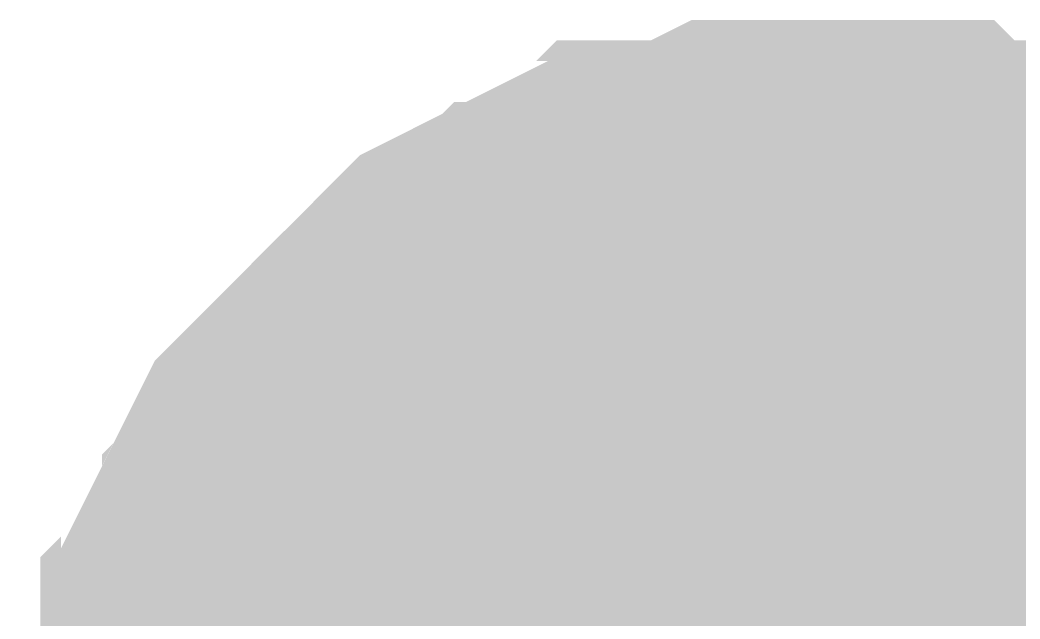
# Model space of a CAD drawing. Header units: inches. Extents: x 0 to 9.5, y -0.01 to 7.51.
# Drawn here: x 2.97483 to 3.00731, y 6.50633 to 6.52579 of the extents above; entities that cross this region are included whole.
import ezdxf

# ---------------------------------------------------------------- set-up
doc = ezdxf.new("R2010")
doc.units = ezdxf.units.IN
doc.header["$MEASUREMENT"] = 0
doc.layers.add('Sheet', color=255, linetype='Continuous')

msp = doc.modelspace()

# ---------------------------------------------------------------- linework, layer by layer
at = {"layer": 'Sheet'}
for points in [[(2.980732, 6.499911, 0.0118, 0.0118, 0), (2.980732, 6.500577, 0.0118, 0.0118, 0), (2.980732, 6.501909, 0.0118, 0.0118, 0), (2.980732, 6.502575, 0.0118, 0.0118, 0), (2.981397, 6.503906, 0.0118, 0.0118, 0), (2.981397, 6.504572, 0.0118, 0.0118, 0), (2.981397, 6.505904, 0.0118, 0.0118, 0), (2.982063, 6.50657, 0.0118, 0.0118, 0), (2.982063, 6.507235, 0.0118, 0.0118, 0), (2.982728, 6.508567, 0.0118, 0.0118, 0), (2.983394, 6.509233, 0.0118, 0.0118, 0), (2.983394, 6.509899, 0.0118, 0.0118, 0), (2.98406, 6.51123, 0.0118, 0.0118, 0), (2.984725, 6.511896, 0.0118, 0.0118, 0), (2.985391, 6.512562, 0.0118, 0.0118, 0), (2.986057, 6.513228, 0.0118, 0.0118, 0), (2.986722, 6.513894, 0.0118, 0.0118, 0), (2.987388, 6.51456, 0.0118, 0.0118, 0), (2.988054, 6.515225, 0.0118, 0.0118, 0), (2.988719, 6.515891, 0.0118, 0.0118, 0), (2.989385, 6.516557, 0.0118, 0.0118, 0), (2.990716, 6.517223, 0.0118, 0.0118, 0), (2.991382, 6.517223, 0.0118, 0.0118, 0), (2.992047, 6.517889, 0.0118, 0.0118, 0), (2.993379, 6.518555, 0.0118, 0.0118, 0), (2.994044, 6.518555, 0.0118, 0.0118, 0), (2.99471, 6.519221, 0.0118, 0.0118, 0), (2.996041, 6.519221, 0.0118, 0.0118, 0), (2.996707, 6.519221, 0.0118, 0.0118, 0), (2.998038, 6.519886, 0.0118, 0.0118, 0), (2.998704, 6.519886, 0.0118, 0.0118, 0), (3.000035, 6.519886, 0.0118, 0.0118, 0), (3.000701, 6.519886, 0.0118, 0.0118, 0)], [(2.980732, 6.499911, 0.0118, 0.0118, 0), (2.980732, 6.500577, 0.0118, 0.0118, 0), (2.980732, 6.501909, 0.0118, 0.0118, 0), (2.980732, 6.502575, 0.0118, 0.0118, 0), (2.981397, 6.503906, 0.0118, 0.0118, 0), (2.981397, 6.504572, 0.0118, 0.0118, 0), (2.981397, 6.505904, 0.0118, 0.0118, 0), (2.982063, 6.50657, 0.0118, 0.0118, 0), (2.982063, 6.507235, 0.0118, 0.0118, 0), (2.982728, 6.508567, 0.0118, 0.0118, 0), (2.983394, 6.509233, 0.0118, 0.0118, 0), (2.983394, 6.509899, 0.0118, 0.0118, 0), (2.98406, 6.51123, 0.0118, 0.0118, 0), (2.984725, 6.511896, 0.0118, 0.0118, 0), (2.985391, 6.512562, 0.0118, 0.0118, 0), (2.986057, 6.513228, 0.0118, 0.0118, 0), (2.986722, 6.513894, 0.0118, 0.0118, 0), (2.987388, 6.51456, 0.0118, 0.0118, 0), (2.988054, 6.515225, 0.0118, 0.0118, 0), (2.988719, 6.515891, 0.0118, 0.0118, 0), (2.989385, 6.516557, 0.0118, 0.0118, 0), (2.990716, 6.517223, 0.0118, 0.0118, 0), (2.991382, 6.517223, 0.0118, 0.0118, 0), (2.992047, 6.517889, 0.0118, 0.0118, 0), (2.993379, 6.518555, 0.0118, 0.0118, 0), (2.994044, 6.518555, 0.0118, 0.0118, 0), (2.99471, 6.519221, 0.0118, 0.0118, 0), (2.996041, 6.519221, 0.0118, 0.0118, 0), (2.996707, 6.519221, 0.0118, 0.0118, 0), (2.998038, 6.519886, 0.0118, 0.0118, 0), (2.998704, 6.519886, 0.0118, 0.0118, 0), (3.000035, 6.519886, 0.0118, 0.0118, 0), (3.000701, 6.519886, 0.0118, 0.0118, 0)], [(2.980732, 6.499911, 0.0118, 0.0118, 0), (2.980732, 6.500577, 0.0118, 0.0118, 0), (2.980732, 6.501909, 0.0118, 0.0118, 0), (2.980732, 6.502575, 0.0118, 0.0118, 0), (2.981397, 6.503906, 0.0118, 0.0118, 0), (2.981397, 6.504572, 0.0118, 0.0118, 0), (2.981397, 6.505904, 0.0118, 0.0118, 0), (2.982063, 6.50657, 0.0118, 0.0118, 0), (2.982063, 6.507235, 0.0118, 0.0118, 0), (2.982728, 6.508567, 0.0118, 0.0118, 0), (2.983394, 6.509233, 0.0118, 0.0118, 0), (2.983394, 6.509899, 0.0118, 0.0118, 0), (2.98406, 6.51123, 0.0118, 0.0118, 0), (2.984725, 6.511896, 0.0118, 0.0118, 0), (2.985391, 6.512562, 0.0118, 0.0118, 0), (2.986057, 6.513228, 0.0118, 0.0118, 0), (2.986722, 6.513894, 0.0118, 0.0118, 0), (2.987388, 6.51456, 0.0118, 0.0118, 0), (2.988054, 6.515225, 0.0118, 0.0118, 0), (2.988719, 6.515891, 0.0118, 0.0118, 0), (2.989385, 6.516557, 0.0118, 0.0118, 0), (2.990716, 6.517223, 0.0118, 0.0118, 0), (2.991382, 6.517223, 0.0118, 0.0118, 0), (2.992047, 6.517889, 0.0118, 0.0118, 0), (2.993379, 6.518555, 0.0118, 0.0118, 0), (2.994044, 6.518555, 0.0118, 0.0118, 0), (2.99471, 6.519221, 0.0118, 0.0118, 0), (2.996041, 6.519221, 0.0118, 0.0118, 0), (2.996707, 6.519221, 0.0118, 0.0118, 0), (2.998038, 6.519886, 0.0118, 0.0118, 0), (2.998704, 6.519886, 0.0118, 0.0118, 0), (3.000035, 6.519886, 0.0118, 0.0118, 0), (3.000701, 6.519886, 0.0118, 0.0118, 0)], [(2.980732, 6.499911, 0.0118, 0.0118, 0), (2.980732, 6.500577, 0.0118, 0.0118, 0), (2.980732, 6.501909, 0.0118, 0.0118, 0), (2.980732, 6.502575, 0.0118, 0.0118, 0), (2.981397, 6.503906, 0.0118, 0.0118, 0), (2.981397, 6.504572, 0.0118, 0.0118, 0), (2.981397, 6.505904, 0.0118, 0.0118, 0), (2.982063, 6.50657, 0.0118, 0.0118, 0), (2.982063, 6.507235, 0.0118, 0.0118, 0), (2.982728, 6.508567, 0.0118, 0.0118, 0), (2.983394, 6.509233, 0.0118, 0.0118, 0), (2.983394, 6.509899, 0.0118, 0.0118, 0), (2.98406, 6.51123, 0.0118, 0.0118, 0), (2.984725, 6.511896, 0.0118, 0.0118, 0), (2.985391, 6.512562, 0.0118, 0.0118, 0), (2.986057, 6.513228, 0.0118, 0.0118, 0), (2.986722, 6.513894, 0.0118, 0.0118, 0), (2.987388, 6.51456, 0.0118, 0.0118, 0), (2.988054, 6.515225, 0.0118, 0.0118, 0), (2.988719, 6.515891, 0.0118, 0.0118, 0), (2.989385, 6.516557, 0.0118, 0.0118, 0), (2.990716, 6.517223, 0.0118, 0.0118, 0), (2.991382, 6.517223, 0.0118, 0.0118, 0), (2.992047, 6.517889, 0.0118, 0.0118, 0), (2.993379, 6.518555, 0.0118, 0.0118, 0), (2.994044, 6.518555, 0.0118, 0.0118, 0), (2.99471, 6.519221, 0.0118, 0.0118, 0), (2.996041, 6.519221, 0.0118, 0.0118, 0), (2.996707, 6.519221, 0.0118, 0.0118, 0), (2.998038, 6.519886, 0.0118, 0.0118, 0), (2.998704, 6.519886, 0.0118, 0.0118, 0), (3.000035, 6.519886, 0.0118, 0.0118, 0), (3.000701, 6.519886, 0.0118, 0.0118, 0)], [(2.980732, 6.499911, 0.0118, 0.0118, 0), (2.980732, 6.500577, 0.0118, 0.0118, 0), (2.980732, 6.501909, 0.0118, 0.0118, 0), (2.980732, 6.502575, 0.0118, 0.0118, 0), (2.981397, 6.503906, 0.0118, 0.0118, 0), (2.981397, 6.504572, 0.0118, 0.0118, 0), (2.981397, 6.505904, 0.0118, 0.0118, 0), (2.982063, 6.50657, 0.0118, 0.0118, 0), (2.982063, 6.507235, 0.0118, 0.0118, 0), (2.982728, 6.508567, 0.0118, 0.0118, 0), (2.983394, 6.509233, 0.0118, 0.0118, 0), (2.983394, 6.509899, 0.0118, 0.0118, 0), (2.98406, 6.51123, 0.0118, 0.0118, 0), (2.984725, 6.511896, 0.0118, 0.0118, 0), (2.985391, 6.512562, 0.0118, 0.0118, 0), (2.986057, 6.513228, 0.0118, 0.0118, 0), (2.986722, 6.513894, 0.0118, 0.0118, 0), (2.987388, 6.51456, 0.0118, 0.0118, 0), (2.988054, 6.515225, 0.0118, 0.0118, 0), (2.988719, 6.515891, 0.0118, 0.0118, 0), (2.989385, 6.516557, 0.0118, 0.0118, 0), (2.990716, 6.517223, 0.0118, 0.0118, 0), (2.991382, 6.517223, 0.0118, 0.0118, 0), (2.992047, 6.517889, 0.0118, 0.0118, 0), (2.993379, 6.518555, 0.0118, 0.0118, 0), (2.994044, 6.518555, 0.0118, 0.0118, 0), (2.99471, 6.519221, 0.0118, 0.0118, 0), (2.996041, 6.519221, 0.0118, 0.0118, 0), (2.996707, 6.519221, 0.0118, 0.0118, 0), (2.998038, 6.519886, 0.0118, 0.0118, 0), (2.998704, 6.519886, 0.0118, 0.0118, 0), (3.000035, 6.519886, 0.0118, 0.0118, 0), (3.000701, 6.519886, 0.0118, 0.0118, 0)], [(2.980732, 6.499911, 0.0118, 0.0118, 0), (2.980732, 6.500577, 0.0118, 0.0118, 0), (2.980732, 6.501909, 0.0118, 0.0118, 0), (2.980732, 6.502575, 0.0118, 0.0118, 0), (2.981397, 6.503906, 0.0118, 0.0118, 0), (2.981397, 6.504572, 0.0118, 0.0118, 0), (2.981397, 6.505904, 0.0118, 0.0118, 0), (2.982063, 6.50657, 0.0118, 0.0118, 0), (2.982063, 6.507235, 0.0118, 0.0118, 0), (2.982728, 6.508567, 0.0118, 0.0118, 0), (2.983394, 6.509233, 0.0118, 0.0118, 0), (2.983394, 6.509899, 0.0118, 0.0118, 0), (2.98406, 6.51123, 0.0118, 0.0118, 0), (2.984725, 6.511896, 0.0118, 0.0118, 0), (2.985391, 6.512562, 0.0118, 0.0118, 0), (2.986057, 6.513228, 0.0118, 0.0118, 0), (2.986722, 6.513894, 0.0118, 0.0118, 0), (2.987388, 6.51456, 0.0118, 0.0118, 0), (2.988054, 6.515225, 0.0118, 0.0118, 0), (2.988719, 6.515891, 0.0118, 0.0118, 0), (2.989385, 6.516557, 0.0118, 0.0118, 0), (2.990716, 6.517223, 0.0118, 0.0118, 0), (2.991382, 6.517223, 0.0118, 0.0118, 0), (2.992047, 6.517889, 0.0118, 0.0118, 0), (2.993379, 6.518555, 0.0118, 0.0118, 0), (2.994044, 6.518555, 0.0118, 0.0118, 0), (2.99471, 6.519221, 0.0118, 0.0118, 0), (2.996041, 6.519221, 0.0118, 0.0118, 0), (2.996707, 6.519221, 0.0118, 0.0118, 0), (2.998038, 6.519886, 0.0118, 0.0118, 0), (2.998704, 6.519886, 0.0118, 0.0118, 0), (3.000035, 6.519886, 0.0118, 0.0118, 0), (3.000701, 6.519886, 0.0118, 0.0118, 0)], [(3.000701, 6.519886, 0.0118, 0.0118, 0), (3.000701, 6.519886, 0.0118, 0.0118, 0)], [(3.000701, 6.519886, 0.0118, 0.0118, 0), (3.002032, 6.519886, 0.0118, 0.0118, 0), (3.002698, 6.519886, 0.0118, 0.0118, 0), (3.004029, 6.519886, 0.0118, 0.0118, 0), (3.004695, 6.519221, 0.0118, 0.0118, 0), (3.006026, 6.519221, 0.0118, 0.0118, 0), (3.006691, 6.519221, 0.0118, 0.0118, 0), (3.007357, 6.518555, 0.0118, 0.0118, 0), (3.008688, 6.518555, 0.0118, 0.0118, 0), (3.009354, 6.517889, 0.0118, 0.0118, 0), (3.01002, 6.517223, 0.0118, 0.0118, 0), (3.011351, 6.517223, 0.0118, 0.0118, 0), (3.012017, 6.516557, 0.0118, 0.0118, 0), (3.012682, 6.515891, 0.0118, 0.0118, 0), (3.013348, 6.515225, 0.0118, 0.0118, 0)], [(3.000701, 6.519886, 0.0118, 0.0118, 0), (3.000701, 6.519886, 0.0118, 0.0118, 0)], [(3.000701, 6.519886, 0.0118, 0.0118, 0), (3.002032, 6.519886, 0.0118, 0.0118, 0), (3.002698, 6.519886, 0.0118, 0.0118, 0), (3.004029, 6.519886, 0.0118, 0.0118, 0), (3.004695, 6.519221, 0.0118, 0.0118, 0), (3.006026, 6.519221, 0.0118, 0.0118, 0), (3.006691, 6.519221, 0.0118, 0.0118, 0), (3.007357, 6.518555, 0.0118, 0.0118, 0), (3.008688, 6.518555, 0.0118, 0.0118, 0), (3.009354, 6.517889, 0.0118, 0.0118, 0), (3.01002, 6.517223, 0.0118, 0.0118, 0), (3.011351, 6.517223, 0.0118, 0.0118, 0), (3.012017, 6.516557, 0.0118, 0.0118, 0), (3.012682, 6.515891, 0.0118, 0.0118, 0), (3.013348, 6.515225, 0.0118, 0.0118, 0)], [(3.000701, 6.519886, 0.0118, 0.0118, 0), (3.000701, 6.519886, 0.0118, 0.0118, 0)], [(3.000701, 6.519886, 0.0118, 0.0118, 0), (3.002032, 6.519886, 0.0118, 0.0118, 0), (3.002698, 6.519886, 0.0118, 0.0118, 0), (3.004029, 6.519886, 0.0118, 0.0118, 0), (3.004695, 6.519221, 0.0118, 0.0118, 0), (3.006026, 6.519221, 0.0118, 0.0118, 0), (3.006691, 6.519221, 0.0118, 0.0118, 0), (3.007357, 6.518555, 0.0118, 0.0118, 0), (3.008688, 6.518555, 0.0118, 0.0118, 0), (3.009354, 6.517889, 0.0118, 0.0118, 0), (3.01002, 6.517223, 0.0118, 0.0118, 0), (3.011351, 6.517223, 0.0118, 0.0118, 0), (3.012017, 6.516557, 0.0118, 0.0118, 0), (3.012682, 6.515891, 0.0118, 0.0118, 0), (3.013348, 6.515225, 0.0118, 0.0118, 0)], [(3.000701, 6.519886, 0.0118, 0.0118, 0), (3.000701, 6.519886, 0.0118, 0.0118, 0)], [(3.000701, 6.519886, 0.0118, 0.0118, 0), (3.002032, 6.519886, 0.0118, 0.0118, 0), (3.002698, 6.519886, 0.0118, 0.0118, 0), (3.004029, 6.519886, 0.0118, 0.0118, 0), (3.004695, 6.519221, 0.0118, 0.0118, 0), (3.006026, 6.519221, 0.0118, 0.0118, 0), (3.006691, 6.519221, 0.0118, 0.0118, 0), (3.007357, 6.518555, 0.0118, 0.0118, 0), (3.008688, 6.518555, 0.0118, 0.0118, 0), (3.009354, 6.517889, 0.0118, 0.0118, 0), (3.01002, 6.517223, 0.0118, 0.0118, 0), (3.011351, 6.517223, 0.0118, 0.0118, 0), (3.012017, 6.516557, 0.0118, 0.0118, 0), (3.012682, 6.515891, 0.0118, 0.0118, 0), (3.013348, 6.515225, 0.0118, 0.0118, 0)], [(3.000701, 6.519886, 0.0118, 0.0118, 0), (3.000701, 6.519886, 0.0118, 0.0118, 0)], [(3.000701, 6.519886, 0.0118, 0.0118, 0), (3.002032, 6.519886, 0.0118, 0.0118, 0), (3.002698, 6.519886, 0.0118, 0.0118, 0), (3.004029, 6.519886, 0.0118, 0.0118, 0), (3.004695, 6.519221, 0.0118, 0.0118, 0), (3.006026, 6.519221, 0.0118, 0.0118, 0), (3.006691, 6.519221, 0.0118, 0.0118, 0), (3.007357, 6.518555, 0.0118, 0.0118, 0), (3.008688, 6.518555, 0.0118, 0.0118, 0), (3.009354, 6.517889, 0.0118, 0.0118, 0), (3.01002, 6.517223, 0.0118, 0.0118, 0), (3.011351, 6.517223, 0.0118, 0.0118, 0), (3.012017, 6.516557, 0.0118, 0.0118, 0), (3.012682, 6.515891, 0.0118, 0.0118, 0), (3.013348, 6.515225, 0.0118, 0.0118, 0)], [(3.000701, 6.519886, 0.0118, 0.0118, 0), (3.000701, 6.519886, 0.0118, 0.0118, 0)], [(3.000701, 6.519886, 0.0118, 0.0118, 0), (3.002032, 6.519886, 0.0118, 0.0118, 0), (3.002698, 6.519886, 0.0118, 0.0118, 0), (3.004029, 6.519886, 0.0118, 0.0118, 0), (3.004695, 6.519221, 0.0118, 0.0118, 0), (3.006026, 6.519221, 0.0118, 0.0118, 0), (3.006691, 6.519221, 0.0118, 0.0118, 0), (3.007357, 6.518555, 0.0118, 0.0118, 0), (3.008688, 6.518555, 0.0118, 0.0118, 0), (3.009354, 6.517889, 0.0118, 0.0118, 0), (3.01002, 6.517223, 0.0118, 0.0118, 0), (3.011351, 6.517223, 0.0118, 0.0118, 0), (3.012017, 6.516557, 0.0118, 0.0118, 0), (3.012682, 6.515891, 0.0118, 0.0118, 0), (3.013348, 6.515225, 0.0118, 0.0118, 0)], [(2.981397, 6.503906, 0.0039, 0.0039, 0), (2.981397, 6.504572, 0.0039, 0.0039, 0), (2.981397, 6.505904, 0.0039, 0.0039, 0), (2.982063, 6.50657, 0.0039, 0.0039, 0), (2.982063, 6.507235, 0.0039, 0.0039, 0), (2.982728, 6.508567, 0.0039, 0.0039, 0), (2.983394, 6.509233, 0.0039, 0.0039, 0), (2.983394, 6.509899, 0.0039, 0.0039, 0), (2.98406, 6.51123, 0.0039, 0.0039, 0), (2.984725, 6.511896, 0.0039, 0.0039, 0), (2.985391, 6.512562, 0.0039, 0.0039, 0), (2.986057, 6.513228, 0.0039, 0.0039, 0), (2.986722, 6.513894, 0.0039, 0.0039, 0), (2.987388, 6.51456, 0.0039, 0.0039, 0), (2.988054, 6.515225, 0.0039, 0.0039, 0), (2.988719, 6.515891, 0.0039, 0.0039, 0), (2.989385, 6.516557, 0.0039, 0.0039, 0), (2.990716, 6.517223, 0.0039, 0.0039, 0), (2.991382, 6.517223, 0.0039, 0.0039, 0), (2.992047, 6.517889, 0.0039, 0.0039, 0), (2.993379, 6.518555, 0.0039, 0.0039, 0), (2.994044, 6.518555, 0.0039, 0.0039, 0), (2.99471, 6.519221, 0.0039, 0.0039, 0), (2.996041, 6.519221, 0.0039, 0.0039, 0), (2.996707, 6.519221, 0.0039, 0.0039, 0), (2.998038, 6.519886, 0.0039, 0.0039, 0), (2.998704, 6.519886, 0.0039, 0.0039, 0), (3.000035, 6.519886, 0.0039, 0.0039, 0), (3.000701, 6.519886, 0.0039, 0.0039, 0)], [(2.981397, 6.503906, 0.0039, 0.0039, 0), (2.981397, 6.504572, 0.0039, 0.0039, 0), (2.981397, 6.505904, 0.0039, 0.0039, 0), (2.982063, 6.50657, 0.0039, 0.0039, 0), (2.982063, 6.507235, 0.0039, 0.0039, 0), (2.982728, 6.508567, 0.0039, 0.0039, 0), (2.983394, 6.509233, 0.0039, 0.0039, 0), (2.983394, 6.509899, 0.0039, 0.0039, 0), (2.98406, 6.51123, 0.0039, 0.0039, 0), (2.984725, 6.511896, 0.0039, 0.0039, 0), (2.985391, 6.512562, 0.0039, 0.0039, 0), (2.986057, 6.513228, 0.0039, 0.0039, 0), (2.986722, 6.513894, 0.0039, 0.0039, 0), (2.987388, 6.51456, 0.0039, 0.0039, 0), (2.988054, 6.515225, 0.0039, 0.0039, 0), (2.988719, 6.515891, 0.0039, 0.0039, 0), (2.989385, 6.516557, 0.0039, 0.0039, 0), (2.990716, 6.517223, 0.0039, 0.0039, 0), (2.991382, 6.517223, 0.0039, 0.0039, 0), (2.992047, 6.517889, 0.0039, 0.0039, 0), (2.993379, 6.518555, 0.0039, 0.0039, 0), (2.994044, 6.518555, 0.0039, 0.0039, 0), (2.99471, 6.519221, 0.0039, 0.0039, 0), (2.996041, 6.519221, 0.0039, 0.0039, 0), (2.996707, 6.519221, 0.0039, 0.0039, 0), (2.998038, 6.519886, 0.0039, 0.0039, 0), (2.998704, 6.519886, 0.0039, 0.0039, 0), (3.000035, 6.519886, 0.0039, 0.0039, 0), (3.000701, 6.519886, 0.0039, 0.0039, 0)], [(2.981397, 6.503906, 0.0039, 0.0039, 0), (2.981397, 6.504572, 0.0039, 0.0039, 0), (2.981397, 6.505904, 0.0039, 0.0039, 0), (2.982063, 6.50657, 0.0039, 0.0039, 0), (2.982063, 6.507235, 0.0039, 0.0039, 0), (2.982728, 6.508567, 0.0039, 0.0039, 0), (2.983394, 6.509233, 0.0039, 0.0039, 0), (2.983394, 6.509899, 0.0039, 0.0039, 0), (2.98406, 6.51123, 0.0039, 0.0039, 0), (2.984725, 6.511896, 0.0039, 0.0039, 0), (2.985391, 6.512562, 0.0039, 0.0039, 0), (2.986057, 6.513228, 0.0039, 0.0039, 0), (2.986722, 6.513894, 0.0039, 0.0039, 0), (2.987388, 6.51456, 0.0039, 0.0039, 0), (2.988054, 6.515225, 0.0039, 0.0039, 0), (2.988719, 6.515891, 0.0039, 0.0039, 0), (2.989385, 6.516557, 0.0039, 0.0039, 0), (2.990716, 6.517223, 0.0039, 0.0039, 0), (2.991382, 6.517223, 0.0039, 0.0039, 0), (2.992047, 6.517889, 0.0039, 0.0039, 0), (2.993379, 6.518555, 0.0039, 0.0039, 0), (2.994044, 6.518555, 0.0039, 0.0039, 0), (2.99471, 6.519221, 0.0039, 0.0039, 0), (2.996041, 6.519221, 0.0039, 0.0039, 0), (2.996707, 6.519221, 0.0039, 0.0039, 0), (2.998038, 6.519886, 0.0039, 0.0039, 0), (2.998704, 6.519886, 0.0039, 0.0039, 0), (3.000035, 6.519886, 0.0039, 0.0039, 0), (3.000701, 6.519886, 0.0039, 0.0039, 0)], [(2.981397, 6.503906, 0.0039, 0.0039, 0), (2.981397, 6.504572, 0.0039, 0.0039, 0), (2.981397, 6.505904, 0.0039, 0.0039, 0), (2.982063, 6.50657, 0.0039, 0.0039, 0), (2.982063, 6.507235, 0.0039, 0.0039, 0), (2.982728, 6.508567, 0.0039, 0.0039, 0), (2.983394, 6.509233, 0.0039, 0.0039, 0), (2.983394, 6.509899, 0.0039, 0.0039, 0), (2.98406, 6.51123, 0.0039, 0.0039, 0), (2.984725, 6.511896, 0.0039, 0.0039, 0), (2.985391, 6.512562, 0.0039, 0.0039, 0), (2.986057, 6.513228, 0.0039, 0.0039, 0), (2.986722, 6.513894, 0.0039, 0.0039, 0), (2.987388, 6.51456, 0.0039, 0.0039, 0), (2.988054, 6.515225, 0.0039, 0.0039, 0), (2.988719, 6.515891, 0.0039, 0.0039, 0), (2.989385, 6.516557, 0.0039, 0.0039, 0), (2.990716, 6.517223, 0.0039, 0.0039, 0), (2.991382, 6.517223, 0.0039, 0.0039, 0), (2.992047, 6.517889, 0.0039, 0.0039, 0), (2.993379, 6.518555, 0.0039, 0.0039, 0), (2.994044, 6.518555, 0.0039, 0.0039, 0), (2.99471, 6.519221, 0.0039, 0.0039, 0), (2.996041, 6.519221, 0.0039, 0.0039, 0), (2.996707, 6.519221, 0.0039, 0.0039, 0), (2.998038, 6.519886, 0.0039, 0.0039, 0), (2.998704, 6.519886, 0.0039, 0.0039, 0), (3.000035, 6.519886, 0.0039, 0.0039, 0), (3.000701, 6.519886, 0.0039, 0.0039, 0)], [(2.981397, 6.503906, 0.0039, 0.0039, 0), (2.981397, 6.504572, 0.0039, 0.0039, 0), (2.981397, 6.505904, 0.0039, 0.0039, 0), (2.982063, 6.50657, 0.0039, 0.0039, 0), (2.982063, 6.507235, 0.0039, 0.0039, 0), (2.982728, 6.508567, 0.0039, 0.0039, 0), (2.983394, 6.509233, 0.0039, 0.0039, 0), (2.983394, 6.509899, 0.0039, 0.0039, 0), (2.98406, 6.51123, 0.0039, 0.0039, 0), (2.984725, 6.511896, 0.0039, 0.0039, 0), (2.985391, 6.512562, 0.0039, 0.0039, 0), (2.986057, 6.513228, 0.0039, 0.0039, 0), (2.986722, 6.513894, 0.0039, 0.0039, 0), (2.987388, 6.51456, 0.0039, 0.0039, 0), (2.988054, 6.515225, 0.0039, 0.0039, 0), (2.988719, 6.515891, 0.0039, 0.0039, 0), (2.989385, 6.516557, 0.0039, 0.0039, 0), (2.990716, 6.517223, 0.0039, 0.0039, 0), (2.991382, 6.517223, 0.0039, 0.0039, 0), (2.992047, 6.517889, 0.0039, 0.0039, 0), (2.993379, 6.518555, 0.0039, 0.0039, 0), (2.994044, 6.518555, 0.0039, 0.0039, 0), (2.99471, 6.519221, 0.0039, 0.0039, 0), (2.996041, 6.519221, 0.0039, 0.0039, 0), (2.996707, 6.519221, 0.0039, 0.0039, 0), (2.998038, 6.519886, 0.0039, 0.0039, 0), (2.998704, 6.519886, 0.0039, 0.0039, 0), (3.000035, 6.519886, 0.0039, 0.0039, 0), (3.000701, 6.519886, 0.0039, 0.0039, 0)], [(2.981397, 6.503906, 0.0039, 0.0039, 0), (2.981397, 6.504572, 0.0039, 0.0039, 0), (2.981397, 6.505904, 0.0039, 0.0039, 0), (2.982063, 6.50657, 0.0039, 0.0039, 0), (2.982063, 6.507235, 0.0039, 0.0039, 0), (2.982728, 6.508567, 0.0039, 0.0039, 0), (2.983394, 6.509233, 0.0039, 0.0039, 0), (2.983394, 6.509899, 0.0039, 0.0039, 0), (2.98406, 6.51123, 0.0039, 0.0039, 0), (2.984725, 6.511896, 0.0039, 0.0039, 0), (2.985391, 6.512562, 0.0039, 0.0039, 0), (2.986057, 6.513228, 0.0039, 0.0039, 0), (2.986722, 6.513894, 0.0039, 0.0039, 0), (2.987388, 6.51456, 0.0039, 0.0039, 0), (2.988054, 6.515225, 0.0039, 0.0039, 0), (2.988719, 6.515891, 0.0039, 0.0039, 0), (2.989385, 6.516557, 0.0039, 0.0039, 0), (2.990716, 6.517223, 0.0039, 0.0039, 0), (2.991382, 6.517223, 0.0039, 0.0039, 0), (2.992047, 6.517889, 0.0039, 0.0039, 0), (2.993379, 6.518555, 0.0039, 0.0039, 0), (2.994044, 6.518555, 0.0039, 0.0039, 0), (2.99471, 6.519221, 0.0039, 0.0039, 0), (2.996041, 6.519221, 0.0039, 0.0039, 0), (2.996707, 6.519221, 0.0039, 0.0039, 0), (2.998038, 6.519886, 0.0039, 0.0039, 0), (2.998704, 6.519886, 0.0039, 0.0039, 0), (3.000035, 6.519886, 0.0039, 0.0039, 0), (3.000701, 6.519886, 0.0039, 0.0039, 0)], [(3.000701, 6.519886, 0.0039, 0.0039, 0), (3.000701, 6.519886, 0.0039, 0.0039, 0)], [(3.000701, 6.519886, 0.0039, 0.0039, 0), (3.002032, 6.519886, 0.0039, 0.0039, 0), (3.002698, 6.519886, 0.0039, 0.0039, 0), (3.004029, 6.519886, 0.0039, 0.0039, 0), (3.004695, 6.519221, 0.0039, 0.0039, 0), (3.006026, 6.519221, 0.0039, 0.0039, 0), (3.006691, 6.519221, 0.0039, 0.0039, 0), (3.007357, 6.518555, 0.0039, 0.0039, 0), (3.008688, 6.518555, 0.0039, 0.0039, 0), (3.009354, 6.517889, 0.0039, 0.0039, 0)], [(3.000701, 6.519886, 0.0039, 0.0039, 0), (3.000701, 6.519886, 0.0039, 0.0039, 0)], [(3.000701, 6.519886, 0.0039, 0.0039, 0), (3.002032, 6.519886, 0.0039, 0.0039, 0), (3.002698, 6.519886, 0.0039, 0.0039, 0), (3.004029, 6.519886, 0.0039, 0.0039, 0), (3.004695, 6.519221, 0.0039, 0.0039, 0), (3.006026, 6.519221, 0.0039, 0.0039, 0), (3.006691, 6.519221, 0.0039, 0.0039, 0), (3.007357, 6.518555, 0.0039, 0.0039, 0), (3.008688, 6.518555, 0.0039, 0.0039, 0), (3.009354, 6.517889, 0.0039, 0.0039, 0)], [(3.000701, 6.519886, 0.0039, 0.0039, 0), (3.000701, 6.519886, 0.0039, 0.0039, 0)], [(3.000701, 6.519886, 0.0039, 0.0039, 0), (3.002032, 6.519886, 0.0039, 0.0039, 0), (3.002698, 6.519886, 0.0039, 0.0039, 0), (3.004029, 6.519886, 0.0039, 0.0039, 0), (3.004695, 6.519221, 0.0039, 0.0039, 0), (3.006026, 6.519221, 0.0039, 0.0039, 0), (3.006691, 6.519221, 0.0039, 0.0039, 0), (3.007357, 6.518555, 0.0039, 0.0039, 0), (3.008688, 6.518555, 0.0039, 0.0039, 0), (3.009354, 6.517889, 0.0039, 0.0039, 0)], [(3.000701, 6.519886, 0.0039, 0.0039, 0), (3.000701, 6.519886, 0.0039, 0.0039, 0)], [(3.000701, 6.519886, 0.0039, 0.0039, 0), (3.002032, 6.519886, 0.0039, 0.0039, 0), (3.002698, 6.519886, 0.0039, 0.0039, 0), (3.004029, 6.519886, 0.0039, 0.0039, 0), (3.004695, 6.519221, 0.0039, 0.0039, 0), (3.006026, 6.519221, 0.0039, 0.0039, 0), (3.006691, 6.519221, 0.0039, 0.0039, 0), (3.007357, 6.518555, 0.0039, 0.0039, 0), (3.008688, 6.518555, 0.0039, 0.0039, 0), (3.009354, 6.517889, 0.0039, 0.0039, 0)], [(3.000701, 6.519886, 0.0039, 0.0039, 0), (3.000701, 6.519886, 0.0039, 0.0039, 0)], [(3.000701, 6.519886, 0.0039, 0.0039, 0), (3.002032, 6.519886, 0.0039, 0.0039, 0), (3.002698, 6.519886, 0.0039, 0.0039, 0), (3.004029, 6.519886, 0.0039, 0.0039, 0), (3.004695, 6.519221, 0.0039, 0.0039, 0), (3.006026, 6.519221, 0.0039, 0.0039, 0), (3.006691, 6.519221, 0.0039, 0.0039, 0), (3.007357, 6.518555, 0.0039, 0.0039, 0), (3.008688, 6.518555, 0.0039, 0.0039, 0), (3.009354, 6.517889, 0.0039, 0.0039, 0)], [(3.000701, 6.519886, 0.0039, 0.0039, 0), (3.000701, 6.519886, 0.0039, 0.0039, 0)], [(3.000701, 6.519886, 0.0039, 0.0039, 0), (3.002032, 6.519886, 0.0039, 0.0039, 0), (3.002698, 6.519886, 0.0039, 0.0039, 0), (3.004029, 6.519886, 0.0039, 0.0039, 0), (3.004695, 6.519221, 0.0039, 0.0039, 0), (3.006026, 6.519221, 0.0039, 0.0039, 0), (3.006691, 6.519221, 0.0039, 0.0039, 0), (3.007357, 6.518555, 0.0039, 0.0039, 0), (3.008688, 6.518555, 0.0039, 0.0039, 0), (3.009354, 6.517889, 0.0039, 0.0039, 0)]]:
    msp.add_lwpolyline(points, format="xyseb", dxfattribs=at)
msp.add_lwpolyline([(2.99, 6.5, 0.02, 0.02, 1), (3.01, 6.5, 0.02, 0.02, 1)], format="xyseb", close=True, dxfattribs=at)

doc.saveas('drawing.dxf')
